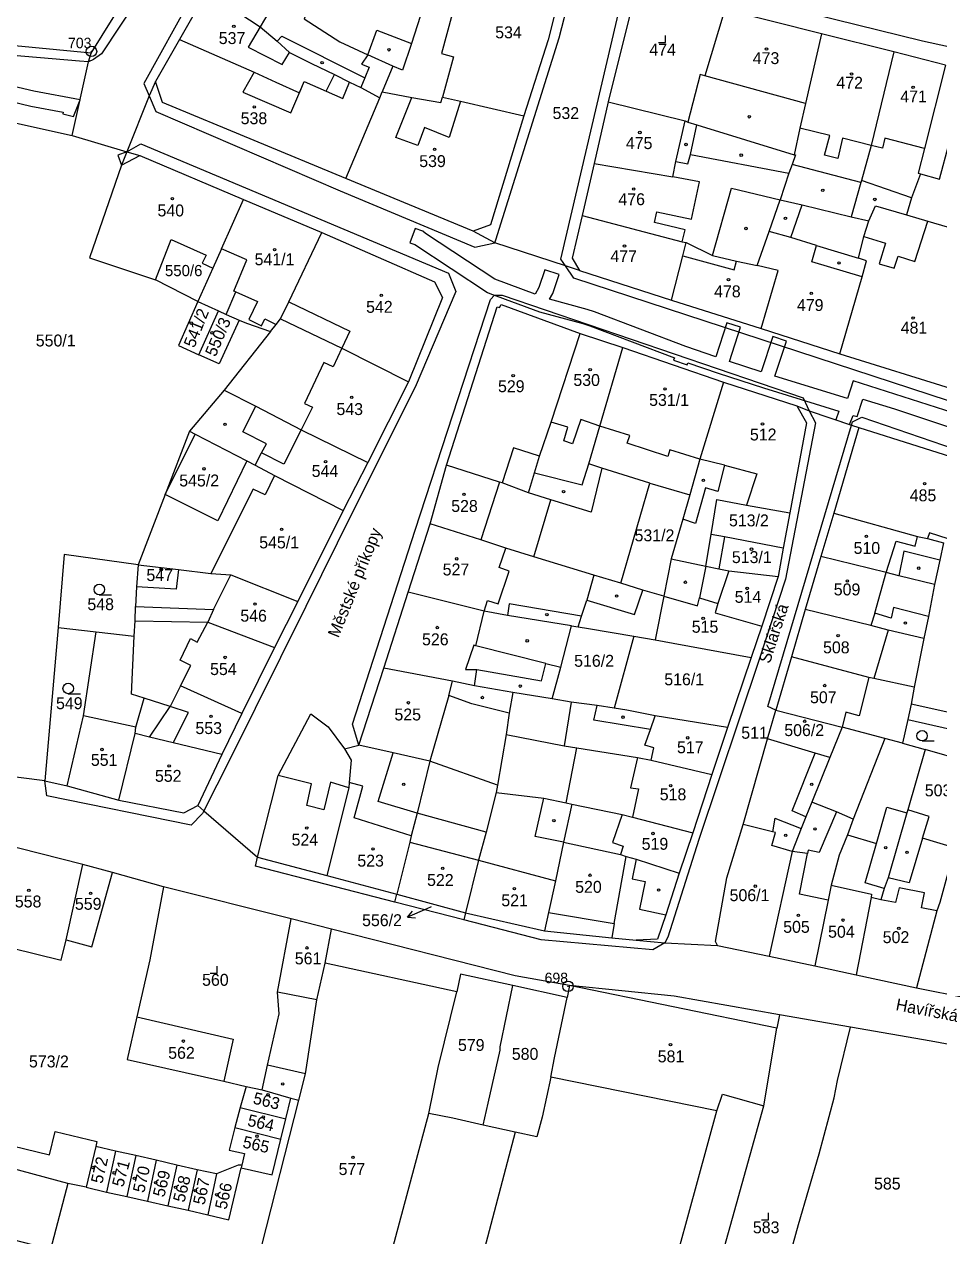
# Model space of a CAD drawing. Extents: x -784124 to -780570, y -980818 to -976926.
# Drawn here: x -782187.5 to -782056.8, y -979771 to -979598 of the extents above; entities that cross this region are included whole.
import ezdxf
from ezdxf.enums import TextEntityAlignment as Align

# ---------------------------------------------------------------- set-up
doc = ezdxf.new("R2010")
doc.units = 0
doc.header["$LTSCALE"] = 3.138375
doc.header["$MEASUREMENT"] = 0
doc.linetypes.add('0_051C', pattern=[0])
for name, color, linetype in [('1008', 1, 'CONTINUOUS'), ('101', 1, 'CONTINUOUS'), ('1016', 1, 'CONTINUOUS'), ('1029', 1, 'CONTINUOUS'), ('18', 1, 'CONTINUOUS'), ('21800', 1, 'CONTINUOUS'), ('21900', 1, 'CONTINUOUS'), ('21999', 1, 'CONTINUOUS'), ('23700', 1, 'CONTINUOUS'), ('304', 1, 'CONTINUOUS'), ('319', 1, 'CONTINUOUS'), ('402', 1, 'CONTINUOUS'), ('404', 1, 'CONTINUOUS')]:
    doc.layers.add(name, color=color, linetype=linetype)

# ---------------------------------------------------------------- blocks, each defined once
blk = doc.blocks.new('4_02$0')
at = {"layer": '404', "color": 255, "linetype": 'Continuous'}
blk.add_circle((-0.01, 0), 0.175, dxfattribs=at)
blk = doc.blocks.new('1029$1')
at = {"layer": '1029', "color": 6, "linetype": 'Continuous'}
for p, q in [((0, 3), (-0.5, 2)), ((0, 0), (0, 3)), ((0, 3), (0.5, 2))]:
    blk.add_line(p, q, dxfattribs=at)
blk = doc.blocks.new('3_04$3')
at = {"layer": '304', "color": 255, "linetype": 'Continuous'}
blk.add_line((0.01, 0), (1.76, 0), dxfattribs=at)
blk.add_circle((0.01, 0.75), 0.75, dxfattribs=at)
blk = doc.blocks.new('3_19$9')
at = {"layer": '319', "color": 255, "linetype": 'Continuous'}
for p, q in [((-1, 0), (0, 0)), ((0, 0), (0, 1))]:
    blk.add_line(p, q, dxfattribs=at)
blk = doc.blocks.new('1_01$18')
at = {"layer": '101', "color": 3, "linetype": 'Continuous'}
for radius in [0.75, 0.03]:
    blk.add_circle((0, 0), radius, dxfattribs=at)

msp = doc.modelspace()

# ---------------------------------------------------------------- linework, layer by layer
at = {"layer": '1029', "color": 255, "linetype": 'Continuous'}
msp.add_line((-782129.43, -979723.95), (-782130.05, -979724.22), dxfattribs=at)
at = {"layer": '21800', "color": 255, "linetype": 'Continuous'}
for p, q in [((-782153.25, -979575.46), (-782170.46, -979606.45)), ((-782160.42, -979577.82), (-782176.49, -979602.22)), ((-782111.16, -979599.92), (-782108.33, -979589.03)), ((-782100.65, -979590.12), (-782059.23, -979600.34)), ((-782150.86, -979593.32), (-782153.85, -979598.33)), ((-782110.92, -979631.48), (-782101.55, -979591.72)), ((-782126.43, -979596.53), (-782127.93, -979602.14)), ((-782153.85, -979598.33), (-782155.55, -979601.25)), ((-782151.39, -979600.38), (-782150.74, -979599.66)), ((-782150.74, -979599.66), (-782138.91, -979605.64)), ((-782138.44, -979602.33), (-782137.17, -979598.82)), ((-782137.17, -979598.82), (-782132.24, -979600.7)), ((-782120.2, -979628.75), (-782111.16, -979599.92)), ((-782155.55, -979601.25), (-782150.68, -979603.74)), ((-782059.23, -979600.34), (-782001.26, -979612.95)), ((-782179.64, -979603.25), (-782194.27, -979602)), ((-782178.35, -979603.35), (-782179.64, -979603.25)), ((-782177.65, -979603.02), (-782178.35, -979603.35)), ((-782176.49, -979602.22), (-782177.65, -979603.02)), ((-782150.68, -979603.74), (-782149.64, -979602)), ((-782134.88, -979603.97), (-782138.44, -979602.33)), ((-782127.93, -979602.14), (-782126.22, -979602.64)), ((-782126.22, -979602.64), (-782127.8, -979608.38)), ((-782154.69, -979604.8), (-782156.3, -979607.69)), ((-782075.95, -979609.3), (-782090.34, -979605.32)), ((-782170.46, -979606.45), (-782169.7, -979608.17)), ((-782149.45, -979610.64), (-782147.88, -979606.96)), ((-782142.03, -979608.57), (-782141.06, -979606.22)), ((-782169.7, -979608.17), (-782168.75, -979610.45)), ((-782156.3, -979607.69), (-782149.45, -979610.64)), ((-782144.4, -979607.53), (-782142.03, -979608.57)), ((-782134.47, -979614.13), (-782132.17, -979608.44)), ((-782168.75, -979610.45), (-782142.43, -979621.74)), ((-782125.22, -979608.93), (-782126.84, -979614.15)), ((-782094.46, -979617.57), (-782093.15, -979611.78)), ((-782180.68, -979613.85), (-782172.9, -979616.2)), ((-782130.37, -979612.73), (-782131.32, -979615.28)), ((-782126.84, -979614.15), (-782130.37, -979612.73)), ((-782072.47, -979613.83), (-782076.75, -979612.81)), ((-782073.25, -979616.65), (-782072.47, -979613.83)), ((-782172.9, -979616.2), (-782170.89, -979615.02)), ((-782170.89, -979615.02), (-782126.94, -979633.51)), ((-782131.32, -979615.28), (-782134.47, -979614.13)), ((-782070.65, -979614.25), (-782071.35, -979617.13)), ((-782066.59, -979615.29), (-782070.65, -979614.25)), ((-782064.96, -979615.67), (-782066.59, -979615.29)), ((-782064.63, -979614.24), (-782064.96, -979615.67)), ((-782058.94, -979615.69), (-782064.63, -979614.24)), ((-782056.81, -979620.09), (-782055.44, -979614.93)), ((-782172.9, -979616.2), (-782174.18, -979616.65)), ((-782174.18, -979616.65), (-782173.64, -979618.07)), ((-782172.9, -979616.2), (-782171.03, -979616.73)), ((-782092.39, -979616.57), (-782078.34, -979619.24)), ((-782071.35, -979617.13), (-782073.25, -979616.65)), ((-782068.06, -979620.58), (-782077.88, -979617.97)), ((-782091.11, -979620.47), (-782094.92, -979619.76)), ((-782092.23, -979625.79), (-782091.11, -979620.47)), ((-782060.8, -979622.76), (-782067.98, -979620.29)), ((-782059.54, -979619.31), (-782056.81, -979620.09)), ((-782142.43, -979621.74), (-782123.17, -979629.78)), ((-782089.23, -979631), (-782086.51, -979621.37)), ((-782086.51, -979621.37), (-782079.58, -979623.02)), ((-782078.03, -979628.42), (-782076.45, -979623.76)), ((-782097.54, -979626.29), (-782097.19, -979624.76)), ((-782097.19, -979624.76), (-782092.23, -979625.79)), ((-782060.35, -979631.85), (-782058.51, -979626.1)), ((-782093.16, -979627.34), (-782097.54, -979626.29)), ((-782093.55, -979629.01), (-782093.16, -979627.34)), ((-782078.03, -979628.42), (-782081.15, -979627.56)), ((-782123.17, -979629.78), (-782120.33, -979629.16)), ((-782120.33, -979629.16), (-782120.2, -979628.75)), ((-782074.39, -979629.53), (-782078.03, -979628.42)), ((-782075.06, -979631.88), (-782074.39, -979629.53)), ((-782074.39, -979629.53), (-782068.37, -979631.37)), ((-782067.65, -979628.29), (-782064.52, -979629.21)), ((-782064.52, -979629.21), (-782065.43, -979632.15)), ((-782159.38, -979630.01), (-782160.62, -979632.77)), ((-782093.49, -979631.04), (-782086.13, -979633.04)), ((-782063.31, -979632.8), (-782062.74, -979631.09)), ((-782062.74, -979631.09), (-782060.35, -979631.85)), ((-782110.22, -979632.46), (-782110.92, -979631.48)), ((-782109.05, -979634.22), (-782110.22, -979632.46)), ((-782086.13, -979633.04), (-782085.81, -979631.78)), ((-782067.88, -979634.02), (-782075.06, -979631.88)), ((-782065.43, -979632.15), (-782063.31, -979632.8)), ((-782126.94, -979633.51), (-782126.2, -979635.4)), ((-782045.26, -979655.11), (-782109.05, -979634.22)), ((-782157.3, -979636.17), (-782154.21, -979637.56)), ((-782125.9, -979636.12), (-782131.68, -979649.76)), ((-782126.2, -979635.4), (-782125.9, -979636.12)), ((-782154.21, -979637.56), (-782155.47, -979640.1)), ((-782149.76, -979637.6), (-782141.05, -979641.79)), ((-782131.69, -979670.17), (-782120.92, -979637.24)), ((-782120.92, -979637.24), (-782120.38, -979636.65)), ((-782120.38, -979636.65), (-782119.28, -979636.65)), ((-782119.28, -979636.65), (-782076.31, -979651.3)), ((-782153.64, -979641), (-782153.15, -979640.02)), ((-782153.15, -979640.02), (-782151.54, -979640.82)), ((-782155.47, -979640.1), (-782153.64, -979641)), ((-782141.05, -979641.79), (-782142.19, -979644.21)), ((-782142.19, -979644.21), (-782143.42, -979646.85)), ((-782144.75, -979646.26), (-782147.52, -979652.11)), ((-782143.42, -979646.85), (-782144.75, -979646.26)), ((-782131.68, -979649.76), (-782140.6, -979667.51)), ((-782147.52, -979652.11), (-782146.38, -979652.63)), ((-782076.31, -979651.3), (-782075.44, -979653.14)), ((-782156.3, -979656.16), (-782154.44, -979652.49)), ((-782146.38, -979652.63), (-782147.98, -979655.88)), ((-782075.44, -979653.14), (-782074.54, -979654.87)), ((-782109.9, -979655.48), (-782112.29, -979654.76)), ((-782110.47, -979657.42), (-782109.9, -979655.48)), ((-782108.03, -979654.37), (-782109.21, -979657.84)), ((-782105.33, -979655.32), (-782108.03, -979654.37)), ((-782101.03, -979656.67), (-782105.33, -979655.32)), ((-782081.32, -979695.37), (-782069.39, -979655.18)), ((-782074.54, -979654.87), (-782078.83, -979677.16)), ((-782069.39, -979655.18), (-782069.25, -979654.71)), ((-782069.25, -979654.71), (-782067.93, -979654.07)), ((-782067.93, -979654.07), (-782051.57, -979659.66)), ((-782167.42, -979665.09), (-782163.1, -979656.48)), ((-782152.95, -979657.85), (-782156.3, -979656.16)), ((-782147.98, -979655.88), (-782150.45, -979660.78)), ((-782101.41, -979657.76), (-782101.03, -979656.67)), ((-782153.65, -979659.16), (-782152.95, -979657.85)), ((-782117.65, -979658.41), (-782119.27, -979663.41)), ((-782113.95, -979659.64), (-782117.65, -979658.41)), ((-782109.21, -979657.84), (-782110.47, -979657.42)), ((-782095.64, -979659.66), (-782101.41, -979657.76)), ((-782095.33, -979658.72), (-782095.64, -979659.66)), ((-782091.03, -979660.06), (-782095.33, -979658.72)), ((-782154.54, -979660.89), (-782153.65, -979659.16)), ((-782150.45, -979660.78), (-782153.65, -979659.16)), ((-782107.83, -979663.69), (-782106.9, -979660.72)), ((-782087.53, -979660.9), (-782091.03, -979660.06)), ((-782151.77, -979662.36), (-782153.12, -979665.12)), ((-782114.64, -979661.98), (-782107.83, -979663.69)), ((-782087.53, -979660.9), (-782088.5, -979664.64)), ((-782087.53, -979660.9), (-782082.92, -979662.16)), ((-782082.92, -979662.16), (-782084.37, -979666.62)), ((-782119.68, -979663.31), (-782122.3, -979671.55)), ((-782090.26, -979664.13), (-782091.69, -979669.22)), ((-782088.5, -979664.64), (-782090.26, -979664.13)), ((-782154.86, -979664.33), (-782160.89, -979676.39)), ((-782153.12, -979665.12), (-782154.86, -979664.33)), ((-782114.75, -979673.99), (-782112.31, -979665.84)), ((-782140.6, -979667.51), (-782147.3, -979681.06)), ((-782091.69, -979669.22), (-782093.49, -979668.63)), ((-782140.66, -979697.88), (-782131.69, -979670.17)), ((-782087.53, -979671.15), (-782088.35, -979675.71)), ((-782060.3, -979672.48), (-782059.94, -979671.08)), ((-782058.27, -979670.57), (-782058.53, -979671.39)), ((-782048.08, -979673.87), (-782058.27, -979670.57)), ((-782119.69, -979675.49), (-782118.77, -979672.73)), ((-782064.46, -979676.22), (-782063.02, -979671.74)), ((-782063.02, -979671.74), (-782060.3, -979672.48)), ((-782061.93, -979673.2), (-782062.63, -979676.72)), ((-782056.79, -979674.45), (-782061.93, -979673.2)), ((-782119.87, -979680.7), (-782118.26, -979676.01)), ((-782118.26, -979676.01), (-782119.69, -979675.49)), ((-782090.19, -979675.33), (-782091.08, -979679.86)), ((-782086.9, -979675.97), (-782088.47, -979680.67)), ((-782066.07, -979682.01), (-782064.46, -979676.22)), ((-782160.49, -979681.51), (-782158.03, -979676.57)), ((-782106.17, -979676.6), (-782107.2, -979680.15)), ((-782078.83, -979677.16), (-782082.59, -979688.64)), ((-782100.4, -979682.23), (-782099.2, -979678.73)), ((-782171.68, -979683.14), (-782171.62, -979681.06)), ((-782147.3, -979681.06), (-782158.15, -979702.9)), ((-782121.84, -979681.73), (-782121.39, -979680.24)), ((-782121.39, -979680.24), (-782119.87, -979680.7)), ((-782118.26, -979680.71), (-782118.51, -979682.34)), ((-782107.95, -979682.44), (-782118.26, -979680.71)), ((-782107.95, -979682.44), (-782107.2, -979680.15)), ((-782107.2, -979680.15), (-782100.4, -979682.23)), ((-782063.37, -979681.22), (-782063.72, -979682.73)), ((-782058.38, -979682.52), (-782063.37, -979681.22)), ((-782123.04, -979686.67), (-782121.84, -979681.73)), ((-782108.43, -979683.99), (-782107.95, -979682.44)), ((-782066.07, -979682.01), (-782066.62, -979683.81)), ((-782063.72, -979682.73), (-782066.07, -979682.01)), ((-782162.83, -979686.16), (-782161.33, -979683.33)), ((-782064.15, -979684.45), (-782066.2, -979691.34)), ((-782165.24, -979688.74), (-782163.78, -979685.65)), ((-782163.78, -979685.65), (-782162.83, -979686.16)), ((-782123.3, -979686.59), (-782124.53, -979690.07)), ((-782123.04, -979686.67), (-782123.3, -979686.59)), ((-782113.03, -979689.23), (-782123.04, -979686.67)), ((-782163.76, -979689.52), (-782165.24, -979688.74)), ((-782165.21, -979692.42), (-782163.76, -979689.52)), ((-782124.53, -979690.07), (-782122.89, -979690.09)), ((-782123.24, -979692.38), (-782122.89, -979690.09)), ((-782122.89, -979690.09), (-782113.67, -979691.7)), ((-782113.67, -979691.7), (-782113.03, -979689.23)), ((-782113.03, -979689.23), (-782110.92, -979689.73)), ((-782082.59, -979688.64), (-782091.19, -979714.33)), ((-782126.9, -979693.76), (-782126.38, -979691.75)), ((-782066.91, -979691.23), (-782068.29, -979696.66)), ((-782164.09, -979696.2), (-782166.71, -979695.37)), ((-782126.9, -979693.76), (-782129.61, -979703.14)), ((-782123.61, -979694.96), (-782126.9, -979693.76)), ((-782118.29, -979696.29), (-782123.61, -979694.96)), ((-782109.44, -979694.71), (-782110.44, -979700.94)), ((-782106.19, -979697.28), (-782105.7, -979695.21)), ((-782080.2, -979695.85), (-782081.32, -979695.37)), ((-782044.43, -979698.67), (-782060.87, -979695.02)), ((-782171.57, -979698.29), (-782179.07, -979696.66)), ((-782166.24, -979700.55), (-782164.09, -979696.2)), ((-782098.07, -979698.63), (-782097.43, -979696.66)), ((-782070.18, -979696.17), (-782070.72, -979698.29)), ((-782068.29, -979696.66), (-782070.18, -979696.17)), ((-782139.73, -979700.87), (-782140.66, -979697.88)), ((-782098.07, -979698.63), (-782106.19, -979697.28)), ((-782098.92, -979700.87), (-782098.07, -979698.63)), ((-782169.62, -979699.72), (-782171.7, -979699.19)), ((-782136.97, -979708.92), (-782134.84, -979701.97)), ((-782110.16, -979709.08), (-782108.6, -979701.26)), ((-782097.61, -979701.27), (-782098.92, -979700.87)), ((-782098, -979703.01), (-782097.61, -979701.27)), ((-782077.86, -979710.26), (-782074.56, -979701.99)), ((-782158.15, -979702.9), (-782161.88, -979710.24)), ((-782129.61, -979703.14), (-782131.42, -979710.55)), ((-782099.95, -979702.65), (-782100.93, -979706.95)), ((-782146.51, -979706.38), (-782151.28, -979705.18)), ((-782184.3, -979708.1), (-782184.57, -979705.97)), ((-782147.16, -979709.48), (-782146.51, -979706.38)), ((-782143.78, -979706.16), (-782144.75, -979710.1)), ((-782141.18, -979706.95), (-782143.78, -979706.16)), ((-782139.16, -979706.74), (-782141.13, -979706.21)), ((-782140.4, -979711.26), (-782139.16, -979706.74)), ((-782100.93, -979706.95), (-782099.81, -979707.09)), ((-782099.81, -979707.09), (-782100.67, -979711.13)), ((-782163.7, -979712.3), (-782184.3, -979708.1)), ((-782131.42, -979710.55), (-782136.97, -979708.92)), ((-782114.56, -979713.88), (-782113.35, -979708.43)), ((-782071.53, -979710.4), (-782075.03, -979709.02)), ((-782162.08, -979710.63), (-782163.7, -979712.3)), ((-782161.88, -979710.24), (-782162.08, -979710.63)), ((-782144.75, -979710.1), (-782147.16, -979709.48)), ((-782102.14, -979710.76), (-782103.5, -979714.75)), ((-782075.91, -979711.1), (-782077.86, -979710.26)), ((-782071.53, -979710.4), (-782074, -979716.19)), ((-782069.16, -979711.42), (-782071.53, -979710.4)), ((-782065.83, -979714.92), (-782064.34, -979709.7)), ((-782064.34, -979709.7), (-782061.5, -979710.52)), ((-782132.26, -979713.8), (-782140.4, -979711.26)), ((-782080.66, -979713.22), (-782084.88, -979712.21)), ((-782080.33, -979711.31), (-782080.66, -979713.22)), ((-782080.33, -979711.31), (-782076.56, -979712.75)), ((-782110.51, -979714.7), (-782114.56, -979713.88)), ((-782091.19, -979714.33), (-782095.64, -979728.29)), ((-782080.76, -979715.2), (-782080.23, -979713.32)), ((-782080.23, -979713.32), (-782080.66, -979713.22)), ((-782069.96, -979713.66), (-782065.83, -979714.92)), ((-782059.26, -979714.15), (-782061.15, -979720.53)), ((-782132.45, -979714.71), (-782122.64, -979717.3)), ((-782103.5, -979714.75), (-782102, -979715.28)), ((-782102, -979715.28), (-782102.39, -979716.48)), ((-782077.87, -979716.05), (-782080.76, -979715.2)), ((-782075.69, -979716.33), (-782077.87, -979716.05)), ((-782075.6, -979715.85), (-782075.69, -979716.33)), ((-782074, -979716.19), (-782075.6, -979715.85)), ((-782067.45, -979720.52), (-782065.83, -979714.92)), ((-782154.51, -979718.15), (-782154.2, -979716.87)), ((-782122.64, -979717.3), (-782111.66, -979720.22)), ((-782103.27, -979726.34), (-782101.55, -979716.74)), ((-782100.13, -979717.13), (-782100.73, -979719.93)), ((-782076.8, -979722.13), (-782075.69, -979716.33)), ((-782134.62, -979723.27), (-782154.51, -979718.15)), ((-782100.73, -979719.93), (-782098.85, -979720.34)), ((-782098.85, -979720.34), (-782099.65, -979724.29)), ((-782072.29, -979720.87), (-782066.55, -979722.12)), ((-782064.71, -979721.34), (-782067.45, -979720.52)), ((-782061.15, -979720.53), (-782064.16, -979719.78)), ((-782062.59, -979721.23), (-782063.1, -979723.32)), ((-782058.96, -979721.96), (-782062.59, -979721.23)), ((-782072.73, -979722.97), (-782076.8, -979722.13)), ((-782066.55, -979722.12), (-782066.58, -979722.62)), ((-782063.1, -979723.32), (-782065.18, -979722.93)), ((-782059.37, -979724.1), (-782058.96, -979721.96)), ((-782112.65, -979724.74), (-782103.27, -979726.34)), ((-782099.65, -979724.29), (-782095.89, -979725.08)), ((-782057.18, -979724.52), (-782059.37, -979724.1)), ((-782113.69, -979728.65), (-782124.76, -979725.8)), ((-782103.27, -979726.34), (-782103.62, -979728.38)), ((-782117.43, -979733.78), (-782143.66, -979727.13)), ((-782095.64, -979728.29), (-782096.06, -979729.07)), ((-782097.74, -979730.07), (-782113.69, -979728.65)), ((-782096.06, -979729.07), (-782097.74, -979730.07)), ((-782109.66, -979735.18), (-782117.43, -979733.78)), ((-782094.69, -979736.7), (-782109.66, -979735.18)), ((-782145.75, -979737.22), (-782151.36, -979736.11)), ((-782079.68, -979739.38), (-782094.69, -979736.7)), ((-782147.35, -979747.76), (-782152.78, -979746.54))]:
    msp.add_line(p, q, dxfattribs=at)
at = {"layer": '21900', "color": 3, "linetype": 'Continuous'}
for p, q in [((-782177.97, -979602.09), (-782170.53, -979590.16)), ((-782161.44, -979593.29), (-782165.38, -979600.14)), ((-782100, -979592.34), (-782104.16, -979609.07)), ((-782073.69, -979599.32), (-782087.49, -979595.89)), ((-782165.38, -979600.14), (-782168.78, -979606.15)), ((-782063.35, -979601.91), (-782073.69, -979599.32)), ((-782177.97, -979602.09), (-782193.51, -979600.61)), ((-782055.97, -979603.8), (-782063.35, -979601.91)), ((-782139.44, -979607.02), (-782136.74, -979608.46)), ((-782141.59, -979620.01), (-782136.74, -979608.46)), ((-782136.74, -979608.46), (-782136.43, -979607.62)), ((-782104.16, -979609.07), (-782106.15, -979617.84)), ((-782092.76, -979611.94), (-782091.46, -979612.34)), ((-782091.46, -979612.34), (-782077.58, -979616.59)), ((-782106.15, -979617.84), (-782107.87, -979625.28)), ((-782123.44, -979627.49), (-782141.59, -979620.01)), ((-782156.21, -979622.99), (-782145.04, -979627.72)), ((-782069.42, -979625.46), (-782066.89, -979626.03)), ((-782108.21, -979633.12), (-782095.09, -979637.37)), ((-782162.76, -979637.55), (-782168.78, -979634.47)), ((-782158.68, -979639.38), (-782157.3, -979636.17)), ((-782162.76, -979637.55), (-782165.51, -979643.83)), ((-782162.76, -979637.55), (-782159.81, -979638.87)), ((-782095.09, -979637.37), (-782082.28, -979641.4)), ((-782162.59, -979645.15), (-782159.81, -979638.87)), ((-782159.81, -979638.87), (-782158.68, -979639.38)), ((-782158.68, -979639.38), (-782156.85, -979640.19)), ((-782082.28, -979641.4), (-782071.04, -979645)), ((-782152.36, -979641.85), (-782159, -979650.2)), ((-782108.15, -979642.12), (-782102.03, -979644.13)), ((-782165.51, -979643.83), (-782162.59, -979645.15)), ((-782102.03, -979644.13), (-782087.67, -979649.04)), ((-782071.04, -979645), (-782054.55, -979650.17)), ((-782159, -979650.2), (-782163.94, -979656.05)), ((-782132.64, -979649.02), (-782138.47, -979660.54)), ((-782087.67, -979649.04), (-782077.19, -979652.44)), ((-782068.32, -979655.54), (-782071.91, -979667.74)), ((-782163.94, -979656.05), (-782167.42, -979665.09)), ((-782163.94, -979656.05), (-782163.1, -979656.48)), ((-782163.1, -979656.48), (-782155.74, -979660.27)), ((-782138.47, -979660.54), (-782142, -979667.36)), ((-782129.56, -979669.27), (-782127.24, -979660.92)), ((-782098.21, -979663.49), (-782105.06, -979661.35)), ((-782102.32, -979677.74), (-782098.21, -979663.49)), ((-782098.21, -979663.49), (-782092.49, -979665.12)), ((-782167.42, -979665.09), (-782171.28, -979675.12)), ((-782142, -979667.36), (-782148.46, -979680.35)), ((-782078.18, -979667.69), (-782079.14, -979672.75)), ((-782132.71, -979679.04), (-782129.56, -979669.27)), ((-782071.91, -979667.74), (-782073.76, -979673.94)), ((-782090.19, -979675.33), (-782089.45, -979670.78)), ((-782079.14, -979672.75), (-782079.85, -979676.81)), ((-782095.14, -979674.28), (-782096.19, -979679.61)), ((-782095.14, -979674.28), (-782090.19, -979675.33)), ((-782073.76, -979673.94), (-782076, -979681.49)), ((-782171.28, -979675.12), (-782171.49, -979678.25)), ((-782171.28, -979675.12), (-782165.5, -979675.81)), ((-782079.85, -979676.81), (-782082.2, -979683.87)), ((-782136.18, -979689.87), (-782132.71, -979679.04)), ((-782096.19, -979679.61), (-782097.44, -979685.85)), ((-782148.46, -979680.35), (-782151.8, -979686.93)), ((-782076, -979681.49), (-782077.96, -979688.28)), ((-782182.69, -979684.05), (-782184.57, -979705.97)), ((-782182.69, -979684.05), (-782177.25, -979684.67)), ((-782177.25, -979684.67), (-782171.83, -979685.31)), ((-782161.33, -979683.33), (-782151.8, -979686.93)), ((-782082.2, -979683.87), (-782083.7, -979688.34)), ((-782100.47, -979685.33), (-782103.28, -979695.58)), ((-782100.47, -979685.33), (-782097.44, -979685.85)), ((-782059.04, -979685.63), (-782060.42, -979692.6)), ((-782151.8, -979686.93), (-782156.45, -979696.35)), ((-782083.7, -979688.34), (-782087.09, -979698.37)), ((-782077.96, -979688.28), (-782080.2, -979695.85)), ((-782139.73, -979700.87), (-782136.18, -979689.87)), ((-782112.14, -979694.25), (-782117.76, -979693.37)), ((-782166.71, -979695.37), (-782170.42, -979694.15)), ((-782156.45, -979696.35), (-782159.31, -979702.21)), ((-782081.38, -979699.96), (-782080.2, -979695.85)), ((-782080.2, -979695.85), (-782070.72, -979698.29)), ((-782087.09, -979698.37), (-782089.35, -979705.07)), ((-782070.72, -979698.29), (-782072.5, -979702.63)), ((-782064.61, -979699.94), (-782070.72, -979698.29)), ((-782061.32, -979697.2), (-782062.09, -979700.57)), ((-782118.72, -979699.33), (-782119.93, -979706.6)), ((-782062.09, -979700.57), (-782064.61, -979699.94)), ((-782062.09, -979700.57), (-782058.87, -979701.47)), ((-782159.31, -979702.21), (-782162.73, -979709.5)), ((-782141.78, -979701.37), (-782139.73, -979700.87)), ((-782058.87, -979701.47), (-782061.34, -979710.08)), ((-782184.57, -979705.97), (-782204.17, -979703.44)), ((-782089.35, -979705.07), (-782092.06, -979713.37)), ((-782184.57, -979705.97), (-782181.38, -979706.65)), ((-782181.38, -979706.65), (-782174.01, -979708.74)), ((-782119.93, -979706.6), (-782120.15, -979707.61)), ((-782120.15, -979707.61), (-782121.56, -979713.27)), ((-782109.34, -979709.29), (-782110.51, -979714.7)), ((-782092.06, -979713.37), (-782093.99, -979719.13)), ((-782179.18, -979717.88), (-782192.58, -979714.5)), ((-782181.53, -979728.67), (-782179.18, -979717.88)), ((-782174.91, -979719.05), (-782179.18, -979717.88)), ((-782154.2, -979716.87), (-782144.33, -979719.46)), ((-782167.64, -979721.09), (-782174.91, -979719.05)), ((-782144.33, -979719.46), (-782134.33, -979722.12)), ((-782149.39, -979725.67), (-782167.64, -979721.09)), ((-782134.33, -979722.12), (-782124.51, -979724.79)), ((-782124.76, -979725.8), (-782134.62, -979723.27)), ((-782124.51, -979724.79), (-782113.24, -979727.38)), ((-782088.53, -979729.45), (-782081.13, -979730.99)), ((-782081.13, -979730.99), (-782074.62, -979732.36)), ((-782125.77, -979736.07), (-782144.54, -979731.97)), ((-782074.62, -979732.36), (-782068.72, -979733.63)), ((-782110, -979736.88), (-782117.76, -979735.16)), ((-782068.72, -979733.63), (-782060.1, -979735.48)), ((-782060.1, -979735.48), (-782050.85, -979737.37)), ((-782081.93, -979752.35), (-782080.07, -979741.27)), ((-782159.02, -979748.84), (-782155.83, -979749.57)), ((-782088.61, -979753.05), (-782112.33, -979748.23)), ((-782155.83, -979749.57), (-782156.7, -979752.56)), ((-782155.83, -979749.57), (-782153.53, -979750.06)), ((-782153.53, -979750.06), (-782149.46, -979751.23)), ((-782155.89, -979781.16), (-782148.31, -979751.54)), ((-782150.19, -979754.2), (-782149.46, -979751.23)), ((-782149.46, -979751.23), (-782148.31, -979751.54)), ((-782156.7, -979752.56), (-782157.47, -979755.46)), ((-782156.7, -979752.56), (-782150.19, -979754.2)), ((-782150.9, -979757.09), (-782150.19, -979754.2)), ((-782139.4, -979789.43), (-782129.74, -979753.43)), ((-782157.47, -979755.46), (-782150.9, -979757.09)), ((-782117.43, -979756.09), (-782121.99, -979755.1)), ((-782177.3, -979758.15), (-782178.68, -979763.97)), ((-782174.5, -979758.81), (-782177.3, -979758.15)), ((-782174.5, -979758.81), (-782175.79, -979764.67)), ((-782171.6, -979759.45), (-782174.5, -979758.81)), ((-782171.6, -979759.45), (-782172.87, -979765.29)), ((-782168.68, -979760.09), (-782171.6, -979759.45)), ((-782168.68, -979760.09), (-782169.94, -979765.96)), ((-782165.75, -979760.79), (-782168.68, -979760.09)), ((-782165.75, -979760.79), (-782167.03, -979766.6)), ((-782162.81, -979761.46), (-782165.75, -979760.79)), ((-782156.47, -979760.83), (-782156.56, -979761.2)), ((-782162.81, -979761.46), (-782164.14, -979767.25)), ((-782160.09, -979762.03), (-782162.81, -979761.46)), ((-782160.09, -979762.03), (-782161.33, -979767.9)), ((-782178.68, -979763.97), (-782181.29, -979763.43)), ((-782178.68, -979763.97), (-782175.79, -979764.67)), ((-782175.79, -979764.67), (-782172.87, -979765.29)), ((-782172.87, -979765.29), (-782169.94, -979765.96)), ((-782169.94, -979765.96), (-782167.03, -979766.6)), ((-782167.03, -979766.6), (-782164.14, -979767.25)), ((-782164.14, -979767.25), (-782161.33, -979767.9))]:
    msp.add_line(p, q, dxfattribs=at)
for points in [[(-782141.05, -979580.11), (-782145.09, -979590.64), (-782147.18, -979596.25), (-782147.53, -979597.22), (-782142.46, -979600.46), (-782138.44, -979602.33), (-782139.38, -979603.67), (-782138.29, -979604.1), (-782138.91, -979605.64), (-782139.44, -979607.02)], [(-782126.86, -979584.98), (-782130.97, -979596.88), (-782132.24, -979600.7), (-782133.52, -979604.51), (-782134.88, -979603.97), (-782136.43, -979607.62)], [(-782109.53, -979587.54), (-782112.7, -979600.18), (-782116.17, -979611.04)], [(-782161.44, -979593.29), (-782153.85, -979598.33), (-782151.39, -979600.38), (-782149.64, -979602), (-782146.49, -979603.57), (-782143.24, -979605.15)], [(-782087.49, -979595.89), (-782090.34, -979605.32), (-782090.98, -979605.15), (-782092.76, -979611.94)], [(-782165.38, -979600.14), (-782154.69, -979604.8), (-782151.59, -979606.22), (-782148.23, -979607.78), (-782147.88, -979606.96), (-782147.55, -979606.15), (-782144.4, -979607.53), (-782143.24, -979605.15)], [(-782073.69, -979599.32), (-782075.95, -979609.3), (-782076.75, -979612.81), (-782077.58, -979616.59)], [(-782063.35, -979601.91), (-782066.59, -979615.29), (-782067.98, -979620.29), (-782068.06, -979620.58), (-782069.42, -979625.46)], [(-782197.25, -979610.21), (-782180.68, -979613.85), (-782178.35, -979603.35), (-782177.97, -979602.09)], [(-782143.24, -979605.15), (-782141.06, -979606.22), (-782139.44, -979607.02)], [(-782055.97, -979603.8), (-782058.94, -979615.69), (-782059.88, -979619.25), (-782059.54, -979619.31), (-782060.8, -979622.76), (-782061.52, -979625.17)], [(-782168.78, -979606.15), (-782169.7, -979608.17), (-782172.9, -979616.2), (-782173.64, -979618.07)], [(-782141.59, -979620.01), (-782167.78, -979609.15), (-782168.78, -979606.15)], [(-782136.43, -979607.62), (-782132.17, -979608.44), (-782128.03, -979609.15), (-782127.8, -979608.38), (-782125.22, -979608.93), (-782116.17, -979611.04)], [(-782104.16, -979609.07), (-782093.15, -979611.78), (-782092.76, -979611.94)], [(-782116.17, -979611.04), (-782120.94, -979626.58), (-782123.44, -979627.49)], [(-782106.15, -979617.84), (-782094.92, -979619.76), (-782094.46, -979617.57), (-782092.76, -979617.9), (-782092.39, -979616.57), (-782091.46, -979612.34)], [(-782173.64, -979618.07), (-782171.03, -979616.73), (-782156.21, -979622.99)], [(-782077.58, -979616.59), (-782077.38, -979616.63), (-782077.88, -979617.97), (-782078.34, -979619.24), (-782079.58, -979623.02)], [(-782173.64, -979618.07), (-782178.23, -979631.33), (-782168.78, -979634.47)], [(-782155.73, -979631.58), (-782159.38, -979630.01), (-782156.21, -979622.99)], [(-782082.86, -979632.42), (-782081.15, -979627.56), (-782079.58, -979623.02)], [(-782079.58, -979623.02), (-782076.45, -979623.76), (-782069.42, -979625.46)], [(-782066.89, -979626.03), (-782065.98, -979623.9), (-782061.52, -979625.17)], [(-782107.87, -979625.28), (-782109.29, -979631.37), (-782108.21, -979633.12)], [(-782107.87, -979625.28), (-782093.55, -979629.01), (-782092.98, -979629.12)], [(-782071.04, -979645), (-782067.88, -979634.02), (-782067.26, -979631.75), (-782068.37, -979631.37), (-782067.65, -979628.29), (-782066.89, -979626.03)], [(-782061.52, -979625.17), (-782058.51, -979626.1), (-782052.96, -979627.69)], [(-782150.92, -979640.04), (-782149.76, -979637.6), (-782145.04, -979627.72)], [(-782145.04, -979627.72), (-782128.94, -979634.72), (-782127.8, -979636.96), (-782132.64, -979649.02)], [(-782108.21, -979633.12), (-782110.22, -979632.46), (-782120.33, -979629.16), (-782123.44, -979627.49)], [(-782168.78, -979634.47), (-782166.55, -979628.71), (-782161.57, -979630.94), (-782162.1, -979632.07), (-782160.62, -979632.77), (-782162.76, -979637.55)], [(-782095.09, -979637.37), (-782093.49, -979631.04), (-782092.98, -979629.12)], [(-782092.98, -979629.12), (-782089.23, -979631), (-782085.81, -979631.78), (-782082.86, -979632.42)], [(-782157.3, -979636.17), (-782157.58, -979636.07), (-782155.73, -979631.58)], [(-782082.28, -979641.4), (-782079.85, -979633.13), (-782082.86, -979632.42)], [(-782127.24, -979660.92), (-782120.01, -979638.33), (-782119.64, -979638.42), (-782119.44, -979637.98), (-782108.15, -979642.12)], [(-782152.36, -979641.85), (-782151.54, -979640.82), (-782150.92, -979640.04)], [(-782150.92, -979640.04), (-782142.19, -979644.21), (-782132.64, -979649.02)], [(-782156.85, -979640.19), (-782159.69, -979646.46), (-782162.59, -979645.15)], [(-782156.85, -979640.19), (-782155.8, -979640.66), (-782152.36, -979641.85)], [(-782115.53, -979664.83), (-782114.64, -979661.98), (-782113.95, -979659.64), (-782112.29, -979654.76), (-782108.15, -979642.12)], [(-782105.06, -979661.35), (-782106.9, -979660.72), (-782105.33, -979655.32), (-782102.03, -979644.13)], [(-782159, -979650.2), (-782154.44, -979652.49), (-782147.98, -979655.88), (-782138.47, -979660.54)], [(-782087.67, -979649.04), (-782091.03, -979660.06), (-782092.49, -979665.12)], [(-782077.19, -979652.44), (-782075.83, -979654.86), (-782078.18, -979667.69)], [(-782077.19, -979652.44), (-782075.44, -979653.14), (-782069.39, -979655.18), (-782068.32, -979655.54)], [(-782068.32, -979655.54), (-782051.49, -979660.86), (-782044.03, -979663.79)], [(-782155.74, -979660.27), (-782159.88, -979668.87), (-782167.42, -979665.09)], [(-782155.74, -979660.27), (-782154.54, -979660.89), (-782151.77, -979662.36), (-782142, -979667.36)], [(-782115.53, -979664.83), (-782119.27, -979663.41), (-782119.68, -979663.31), (-782127.24, -979660.92)], [(-782105.06, -979661.35), (-782106.56, -979667.6), (-782112.31, -979665.84), (-782115.53, -979664.83)], [(-782092.49, -979665.12), (-782093.49, -979668.63), (-782095.14, -979674.28)], [(-782089.45, -979670.78), (-782088.64, -979665.81), (-782084.37, -979666.62), (-782078.18, -979667.69)], [(-782102.32, -979677.74), (-782106.17, -979676.6), (-782114.75, -979673.99), (-782118.77, -979672.73), (-782122.3, -979671.55), (-782129.56, -979669.27)], [(-782071.91, -979667.74), (-782059.94, -979671.08), (-782058.53, -979671.39), (-782056.26, -979671.98), (-782056.79, -979674.45), (-782057.53, -979677.93)], [(-782079.14, -979672.75), (-782087.53, -979671.15), (-782089.45, -979670.78)], [(-782171.28, -979675.12), (-782181.82, -979673.64), (-782182.69, -979684.05)], [(-782057.53, -979677.93), (-782062.63, -979676.72), (-782064.46, -979676.22), (-782073.76, -979673.94)], [(-782165.5, -979675.81), (-782165.85, -979678.62), (-782171.49, -979678.25)], [(-782165.5, -979675.81), (-782160.89, -979676.39), (-782158.03, -979676.57), (-782148.46, -979680.35)], [(-782090.19, -979675.33), (-782088.35, -979675.71), (-782086.9, -979675.97), (-782079.85, -979676.81)], [(-782096.19, -979679.61), (-782099.2, -979678.73), (-782102.32, -979677.74)], [(-782057.53, -979677.93), (-782058.38, -979682.52), (-782059.04, -979685.63)], [(-782171.49, -979678.25), (-782171.62, -979681.06), (-782160.49, -979681.51), (-782161.33, -979683.33)], [(-782109.36, -979683.85), (-782118.51, -979682.34), (-782121.84, -979681.73), (-782132.71, -979679.04)], [(-782096.19, -979679.61), (-782091.39, -979680.96), (-782091.08, -979679.86), (-782088.47, -979680.67), (-782088.86, -979681.97), (-782082.2, -979683.87)], [(-782059.04, -979685.63), (-782064.15, -979684.45), (-782066.62, -979683.81), (-782076, -979681.49)], [(-782171.83, -979685.31), (-782171.68, -979683.14), (-782161.33, -979683.33)], [(-782181.38, -979706.65), (-782179.07, -979696.66), (-782177.25, -979684.67)], [(-782112.14, -979694.25), (-782110.92, -979689.73), (-782109.36, -979683.85)], [(-782109.36, -979683.85), (-782108.43, -979683.99), (-782106.94, -979684.21), (-782100.47, -979685.33)], [(-782170.42, -979694.15), (-782172.21, -979693.57), (-782171.83, -979685.31)], [(-782097.44, -979685.85), (-782094.87, -979686.31), (-782083.7, -979688.34)], [(-782060.42, -979692.6), (-782066.2, -979691.34), (-782066.91, -979691.23), (-782077.96, -979688.28)], [(-782117.76, -979693.37), (-782123.24, -979692.38), (-782126.38, -979691.75), (-782136.18, -979689.87)], [(-782156.45, -979696.35), (-782165.21, -979692.42), (-782166.71, -979695.37)], [(-782117.76, -979693.37), (-782118.29, -979696.29), (-782118.72, -979699.33)], [(-782060.42, -979692.6), (-782060.87, -979695.02), (-782061.32, -979697.2)], [(-782174.01, -979708.74), (-782171.7, -979699.19), (-782171.57, -979698.29), (-782170.42, -979694.15)], [(-782159.31, -979702.21), (-782166.24, -979700.55), (-782169.62, -979699.72), (-782166.71, -979695.37)], [(-782103.28, -979695.58), (-782105.7, -979695.21), (-782109.44, -979694.71), (-782112.14, -979694.25)], [(-782154.2, -979716.87), (-782151.28, -979705.18), (-782146.61, -979696.41), (-782144.11, -979698.23), (-782141.78, -979701.37)], [(-782087.09, -979698.37), (-782097.43, -979696.66), (-782101.47, -979695.86), (-782103.28, -979695.58)], [(-782061.32, -979697.2), (-782047.7, -979700.28), (-782045, -979700.83)], [(-782118.72, -979699.33), (-782110.44, -979700.94), (-782108.6, -979701.26), (-782099.95, -979702.65), (-782098, -979703.01), (-782089.35, -979705.07)], [(-782088.53, -979729.45), (-782088.79, -979728.9), (-782087.17, -979719.8), (-782084.88, -979712.21), (-782081.38, -979699.96)], [(-782072.5, -979702.63), (-782074.56, -979701.99), (-782081.38, -979699.96)], [(-782064.61, -979699.94), (-782069.16, -979711.42), (-782069.96, -979713.66), (-782071.16, -979716.55), (-782072.29, -979720.87), (-782072.73, -979722.97), (-782074.62, -979732.36)], [(-782141.78, -979701.37), (-782140.84, -979702.99), (-782141.13, -979706.21), (-782141.18, -979706.95), (-782144.33, -979719.46)], [(-782119.93, -979706.6), (-782129.61, -979703.14), (-782134.84, -979701.97), (-782139.73, -979700.87)], [(-782072.5, -979702.63), (-782075.03, -979709.02), (-782075.91, -979711.1), (-782076.56, -979712.75), (-782077.87, -979716.05), (-782081.13, -979730.99)], [(-782174.01, -979708.74), (-782164.73, -979710.52), (-782162.73, -979709.5)], [(-782120.15, -979707.61), (-782113.35, -979708.43), (-782110.16, -979709.08), (-782109.34, -979709.29)], [(-782162.73, -979709.5), (-782161.88, -979710.24), (-782154.2, -979716.87)], [(-782121.56, -979713.27), (-782131.42, -979710.55), (-782132.26, -979713.8), (-782132.45, -979714.71), (-782134.33, -979722.12)], [(-782109.34, -979709.29), (-782102.14, -979710.76), (-782100.67, -979711.13), (-782092.06, -979713.37)], [(-782061.34, -979710.08), (-782061.5, -979710.52), (-782064.16, -979719.78), (-782064.71, -979721.34), (-782065.18, -979722.93), (-782066.58, -979722.62), (-782068.72, -979733.63)], [(-782054.67, -979715.5), (-782059.26, -979714.15), (-782058.28, -979711.04), (-782061.34, -979710.08)], [(-782121.56, -979713.27), (-782122.64, -979717.3), (-782124.51, -979724.79)], [(-782110.51, -979714.7), (-782111.66, -979720.22), (-782112.65, -979724.74), (-782113.24, -979727.38)], [(-782110.51, -979714.7), (-782102.39, -979716.48), (-782101.55, -979716.74), (-782100.13, -979717.13), (-782093.99, -979719.13)], [(-782054.67, -979715.5), (-782054.9, -979716.53), (-782056.75, -979723.32), (-782057.18, -979724.52), (-782060.1, -979735.48)], [(-782181.53, -979728.67), (-782177.9, -979729.66), (-782174.91, -979719.05)], [(-782093.99, -979719.13), (-782095.89, -979725.08), (-782097.1, -979728.57), (-782100.15, -979728.72)], [(-782167.64, -979721.09), (-782169.6, -979731.51), (-782171.45, -979739.64)], [(-782153.53, -979750.06), (-782152.78, -979746.54), (-782151.14, -979739.21), (-782151.36, -979736.11), (-782149.39, -979725.67)], [(-782144.54, -979731.97), (-782143.66, -979727.13), (-782149.39, -979725.67)], [(-782113.24, -979727.38), (-782103.62, -979728.38), (-782100.15, -979728.72)], [(-782202.04, -979737.69), (-782191.93, -979740.22), (-782189.41, -979729.81), (-782182.25, -979731.57), (-782181.53, -979728.67)], [(-782100.15, -979728.72), (-782096.06, -979729.07), (-782088.53, -979729.45)], [(-782148.31, -979751.54), (-782147.35, -979747.76), (-782145.75, -979737.22), (-782144.54, -979731.97)], [(-782117.76, -979735.16), (-782125.24, -979733.57), (-782125.77, -979736.07)], [(-782121.99, -979755.1), (-782121.27, -979751.97), (-782119.58, -979744.38), (-782119.56, -979743.9), (-782117.76, -979735.16)], [(-782080.07, -979741.27), (-782109.66, -979735.18), (-782110, -979736.88)], [(-782129.74, -979753.43), (-782128.44, -979746.88), (-782125.77, -979736.07)], [(-782112.33, -979748.23), (-782111.81, -979745.49), (-782110, -979736.88)], [(-782171.45, -979739.64), (-782172.84, -979745.73), (-782159.02, -979748.84)], [(-782171.45, -979739.64), (-782157.68, -979742.81), (-782159.02, -979748.84)], [(-782069.51, -979741.14), (-782079.68, -979739.38), (-782080.07, -979741.27)], [(-782079.73, -979779.28), (-782076.94, -979769.29), (-782074, -979759.2), (-782071.88, -979751.18), (-782071.38, -979748.71), (-782069.51, -979741.14)], [(-782049.25, -979744.75), (-782058, -979743.13), (-782069.51, -979741.14)], [(-782112.33, -979748.23), (-782113.58, -979753.95), (-782114.33, -979756.76), (-782117.43, -979756.09)], [(-782088.61, -979753.05), (-782087.8, -979750.7), (-782081.93, -979752.35)], [(-782094.42, -979797.52), (-782092.78, -979791.64), (-782092.07, -979789.01), (-782088.89, -979777.41), (-782081.93, -979752.35)], [(-782210.68, -979755.54), (-782210.02, -979753.02), (-782183.9, -979759.36), (-782183.12, -979756.01), (-782177.17, -979757.44), (-782177.3, -979758.15)], [(-782121.99, -979755.1), (-782126.33, -979754.1), (-782129.74, -979753.43)], [(-782094.42, -979797.52), (-782100.25, -979795.95), (-782097.99, -979787.29), (-782088.61, -979753.05)], [(-782157.47, -979755.46), (-782158.27, -979758.65), (-782156.07, -979759.13), (-782156.47, -979760.83)], [(-782156.56, -979761.2), (-782152.1, -979762.19), (-782150.9, -979757.09)], [(-782117.43, -979756.09), (-782127.13, -979792.94), (-782139.78, -979790.79), (-782139.4, -979789.43)], [(-782156.47, -979760.83), (-782156.97, -979760.82), (-782160.09, -979762.03)], [(-782181.29, -979763.43), (-782183.77, -979772.86), (-782191.73, -979770.82), (-782191.11, -979768.2), (-782212.35, -979763.11), (-782212.2, -979762.6)], [(-782161.33, -979767.9), (-782158.31, -979768.63), (-782156.56, -979761.2)]]:
    msp.add_lwpolyline(points, dxfattribs=at)
at = {"layer": '21999', "color": 3, "linetype": 'Continuous'}
for p, q in [((-782046.1, -979705.15), (-782058.87, -979701.47)), ((-782134.62, -979723.27), (-782134.33, -979722.12)), ((-782124.51, -979724.79), (-782124.76, -979725.8)), ((-782181.29, -979763.43), (-782210.68, -979755.54))]:
    msp.add_line(p, q, dxfattribs=at)
at = {"layer": '23700', "color": 255, "linetype": '0_051C'}
for points in [[(-782193.52, -979608.02), (-782186.6, -979609.65), (-782181.99, -979610.5), (-782182.04, -979610.78), (-782180.49, -979611.14), (-782179.55, -979608.75), (-782186.16, -979607.53), (-782193.1, -979605.9)], [(-782052.5, -979654.21), (-782069.17, -979648.88), (-782069.96, -979651.38), (-782080.35, -979648.18), (-782078.66, -979643.2), (-782080.6, -979642.54), (-782082.3, -979647.57), (-782086.82, -979646.09), (-782085.26, -979641.22), (-782087.2, -979640.6), (-782088.76, -979645.45), (-782093.03, -979643.96), (-782106.07, -979639.04), (-782107.13, -979638.69), (-782112.5, -979637.23), (-782112.05, -979636.4), (-782111.15, -979633.7), (-782113.19, -979633.02), (-782114.05, -979635.56), (-782114.55, -979636.5), (-782120.33, -979634.36), (-782130.24, -979627.84), (-782130.6, -979627.52), (-782131.72, -979627.12), (-782132.45, -979629.16), (-782131.74, -979629.43), (-782121.39, -979636.24), (-782121.05, -979636.41), (-782113.94, -979639.04), (-782107.75, -979640.69), (-782106.77, -979641.02), (-782094.68, -979645.59), (-782094.8, -979645.93), (-782092.87, -979646.59), (-782092.76, -979646.28), (-782088.45, -979647.77), (-782081.97, -979649.89), (-782071.18, -979653.2), (-782071.64, -979654.42), (-782069.66, -979655.09), (-782069.16, -979653.81), (-782068.58, -979653.98), (-782067.79, -979651.5), (-782063.27, -979652.87), (-782053.1, -979656.23)]]:
    msp.add_lwpolyline(points, dxfattribs=at)

# ---------------------------------------------------------------- block references
at = {"layer": '101', "color": 0, "linetype": 'ByBlock'}
for p in [(-782177.93, -979601.85), (-782109.87, -979735.29)]:
    msp.add_blockref('1_01$18', p, dxfattribs=at)
at = {"layer": '1029', "color": 0, "linetype": 'ByBlock', "rotation": 114}
msp.add_blockref('1029$1', (-782130.05, -979724.22), dxfattribs=at)
at = {"layer": '304', "color": 0, "linetype": 'ByBlock'}
for p in [(-782176.82, -979679.4), (-782181.26, -979693.52), (-782059.32, -979700.27)]:
    msp.add_blockref('3_04$3', p, dxfattribs=at)
at = {"layer": '319', "color": 0, "linetype": 'ByBlock'}
for p in [(-782095.97, -979600.58), (-782159.97, -979733.4), (-782081.25, -979768.6)]:
    msp.add_blockref('3_19$9', p, dxfattribs=at)
at = {"layer": '402', "color": 0, "linetype": 'ByBlock'}
for p in [(-782135.43, -979601.62), (-782144.98, -979603.45), (-782083.97, -979611.18), (-782093.01, -979615.14), (-782085.13, -979616.66), (-782073.48, -979621.68), (-782066.05, -979622.98), (-782078.81, -979625.69), (-782084.45, -979627.13), (-782071.16, -979632.04), (-782158.84, -979655.07), (-782090.53, -979663.08), (-782110.5, -979664.69), (-782059.78, -979675.61), (-782093.1, -979677.61), (-782102.92, -979679.59), (-782112.88, -979682.25), (-782061.68, -979683.44), (-782115.69, -979685.98), (-782116.68, -979692.44), (-782122.09, -979694.07), (-782102, -979696.87), (-782133.33, -979706.47), (-782075.06, -979706.45), (-782111.88, -979711.65), (-782074.6, -979712.83), (-782078.78, -979713.74), (-782064.49, -979715.49), (-782061.45, -979716.17), (-782096.93, -979721.54), (-782150.6, -979749.22)]:
    msp.add_blockref('4_02$0', p, dxfattribs=at)
at = {"layer": '404', "color": 0, "linetype": 'ByBlock'}
for p in [(-782157.59, -979598.28), (-782081.52, -979601.51), (-782069.37, -979605.08), (-782060.58, -979606.98), (-782154.66, -979609.77), (-782099.61, -979613.42), (-782128.92, -979615.84), (-782166.36, -979622.88), (-782100.48, -979621.5), (-782101.8, -979629.63), (-782151.76, -979630.15), (-782086.94, -979634.43), (-782136.53, -979636.65), (-782075.12, -979636.39), (-782060.58, -979639.91), (-782163.68, -979640.63), (-782160.71, -979642.02), (-782117.7, -979648.12), (-782106.7, -979647.28), (-782096, -979650.03), (-782140.75, -979651.23), (-782082.09, -979655.02), (-782144.49, -979660.4), (-782161.86, -979661.43), (-782058.93, -979663.55), (-782124.72, -979665.07), (-782150.76, -979670.07), (-782067.25, -979671.06), (-782083.66, -979672.89), (-782125.76, -979674.27), (-782167.96, -979675.8), (-782069.97, -979677.43), (-782084.28, -979678.5), (-782154.55, -979680.73), (-782090.56, -979682.77), (-782128.54, -979684.08), (-782071.29, -979685.25), (-782158.83, -979688.35), (-782073.2, -979692.36), (-782132.66, -979694.82), (-782160.84, -979696.76), (-782076.06, -979697.45), (-782092.76, -979699.82), (-782176.42, -979701.49), (-782166.82, -979703.84), (-782095.19, -979706.65), (-782147.17, -979712.7), (-782097.73, -979713.48), (-782137.7, -979715.68), (-782127.75, -979718.45), (-782106.72, -979719.43), (-782117.52, -979721.35), (-782083.12, -979720.99), (-782186.86, -979721.59), (-782178.04, -979722.01), (-782076.96, -979725.14), (-782070.59, -979725.84), (-782062.62, -979727), (-782147.15, -979729.8), (-782164.79, -979743.11), (-782095.23, -979743.62), (-782152.7, -979750.77), (-782153.39, -979753.93), (-782154.28, -979756.67), (-782177.72, -979761.14), (-782140.58, -979759.7), (-782174.67, -979761.91), (-782171.79, -979762.69), (-782168.76, -979763.32), (-782165.91, -979763.99), (-782163.09, -979764.45), (-782160.03, -979765.04)]:
    msp.add_blockref('4_02$0', p, dxfattribs=at)

# ---------------------------------------------------------------- texts
at = {"layer": '1008', "color": 255, "linetype": 'Continuous'}
for s, rotation, p in [('Městské příkopy', 68, (-782142.19, -979685.84)), ('Sklářská', 72, (-782080.57, -979689.48)), ('Havířská', 349, (-782063.25, -979739.16))]:
    msp.add_text(s, height=1.7, rotation=rotation, dxfattribs=at).set_placement(p, align=Align.BOTTOM_LEFT)
at = {"layer": '1016', "color": 174, "linetype": 'Continuous'}
for s, p in [('703', (-782177.93, -979601.85)), ('698', (-782109.87, -979735.29))]:
    msp.add_text(s, height=1.5, dxfattribs=at).set_placement(p, align=Align.BOTTOM_RIGHT)
at = {"layer": '18', "color": 255, "linetype": 'Continuous'}
for s, p in [('534', (-782120.27, -979600.49)), ('537', (-782159.75, -979601.31)), ('474', (-782098.26, -979602.96)), ('473', (-782083.49, -979604.17)), ('472', (-782071.55, -979607.68)), ('471', (-782062.42, -979609.64)), ('538', (-782156.62, -979612.75)), ('532', (-782112.08, -979612.01)), ('475', (-782101.61, -979616.3)), ('539', (-782131.12, -979618.87)), ('476', (-782102.68, -979624.31)), ('540', (-782168.5, -979625.91)), ('541/1', (-782154.63, -979632.88)), ('477', (-782103.82, -979632.44)), ('478', (-782089.01, -979637.46)), ('542', (-782138.71, -979639.67)), ('479', (-782077.18, -979639.41)), ('481', (-782062.36, -979642.65)), ('550/1', (-782185.88, -979644.47)), ('530', (-782109.11, -979650.11)), ('529', (-782119.87, -979651)), ('543', (-782142.94, -979654.26)), ('531/1', (-782098.29, -979652.96)), ('512', (-782083.89, -979657.89)), ('545/2', (-782165.39, -979664.45)), ('544', (-782146.48, -979663.1)), ('528', (-782126.55, -979668.09)), ('485', (-782061.07, -979666.57)), ('545/1', (-782153.97, -979673.29)), ('531/2', (-782100.37, -979672.28)), ('510', (-782069.09, -979674.08)), ('513/1', (-782086.47, -979675.39)), ('547', (-782170.08, -979677.95)), ('527', (-782127.77, -979677.15)), ('509', (-782071.92, -979680)), ('514', (-782086.07, -979681.06)), ('548', (-782178.51, -979682.11)), ('546', (-782156.67, -979683.75)), ('515', (-782092.2, -979685.33)), ('526', (-782130.72, -979687.12)), ('508', (-782073.45, -979688.27)), ('554', (-782160.99, -979691.37)), ('507', (-782075.31, -979695.39)), ('549', (-782182.99, -979696.24)), ('525', (-782134.66, -979697.85)), ('553', (-782163.08, -979699.79)), ('511', (-782085.13, -979700.46)), ('517', (-782094.31, -979702.53)), ('551', (-782178.01, -979704.33)), ('552', (-782168.86, -979706.61)), ('518', (-782096.77, -979709.25)), ('503/1', (-782058.92, -979708.68)), ('524', (-782149.35, -979715.72)), ('519', (-782099.35, -979716.31)), ('523', (-782139.96, -979718.71)), ('522', (-782130, -979721.47)), ('520', (-782108.85, -979722.45)), ('558', (-782188.87, -979724.54)), ('559', (-782180.29, -979724.87)), ('521', (-782119.4, -979724.37)), ('505', (-782079.14, -979728.16)), ('504', (-782072.73, -979728.86)), ('502', (-782064.93, -979729.63)), ('561', (-782148.89, -979732.66)), ('560', (-782162.13, -979735.72)), ('573/2', (-782186.85, -979747.37)), ('562', (-782166.97, -979746.14)), ('581', (-782097.06, -979746.65)), ('577', (-782142.63, -979762.73)), ('583', (-782083.47, -979771.05))]:
    msp.add_text(s, height=1.7, dxfattribs=at).set_placement(p, align=Align.BOTTOM_LEFT)
for s, height, p in [('550/6', 1.6, (-782164.76, -979634.41)), ('513/2', 1.7, (-782084.04, -979670.15)), ('516/2', 1.7, (-782106.15, -979690.19)), ('516/1', 1.7, (-782093.28, -979692.83)), ('506/2', 1.7, (-782076.14, -979700.08)), ('506/1', 1.7, (-782083.95, -979723.64)), ('579', 1.7, (-782123.69, -979745.02)), ('580', 1.7, (-782116, -979746.29)), ('585', 1.7, (-782064.27, -979764.8))]:
    msp.add_text(s, height=height, dxfattribs=at).set_placement(p, align=Align.BOTTOM_CENTER)
for s, rotation, p in [('541/2', 68, (-782161.7, -979641.82)), ('550/3', 67, (-782158.62, -979643.11))]:
    msp.add_text(s, height=1.7, rotation=rotation, dxfattribs=at).set_placement(p, align=Align.BOTTOM_CENTER)
msp.add_text('556/2', height=1.7, dxfattribs=at).set_placement((-782133.59, -979725), align=Align.TOP_RIGHT)
for s, rotation, p in [('563', 346, (-782155.09, -979752.49)), ('564', 347, (-782155.87, -979755.67)), ('565', 347, (-782156.56, -979758.76)), ('572', 77, (-782175.89, -979763.66)), ('571', 75, (-782172.9, -979764.17)), ('570', 77, (-782169.9, -979764.97)), ('569', 76, (-782167.05, -979765.6)), ('568', 76, (-782164.17, -979766.35)), ('567', 78, (-782161.29, -979766.68)), ('566', 77, (-782158.17, -979767.35))]:
    msp.add_text(s, height=1.7, rotation=rotation, dxfattribs=at).set_placement(p, align=Align.BOTTOM_LEFT)

doc.saveas('drawing.dxf')
